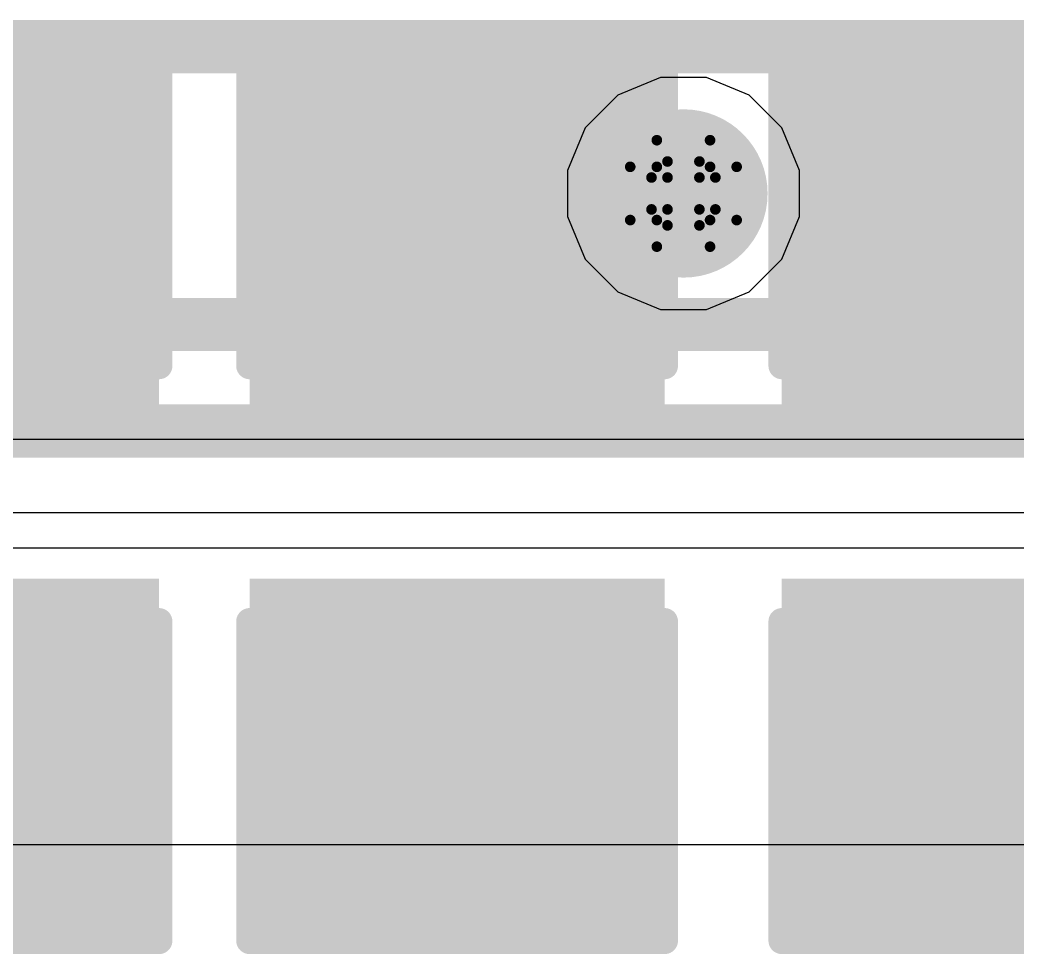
# Model space of a CAD drawing. Header units: inches. Extents: x -3 to 5259, y -3 to 5282.
# Drawn here: x 36.014 to 40.772, y 23.711 to 28.169 of the extents above; entities that cross this region are included whole.
import ezdxf

# ---------------------------------------------------------------- set-up
doc = ezdxf.new("R2010")
doc.units = ezdxf.units.IN
for name, color, linetype in [('Bottom Layer', 5, 'Continuous'), ('Bottom Solder', 6, 'Continuous'), ('Drill Drawing', 1, 'Continuous'), ('Layer 1', 16, 'Continuous'), ('Layer 2', 76, 'Continuous'), ('Top Layer', 1, 'Continuous'), ('Top Overlay', 2, 'Continuous'), ('Top Paste', 8, 'Continuous'), ('Top Solder', 216, 'Continuous'), ('Via Holes', 16, 'Continuous')]:
    doc.layers.add(name, color=color, linetype=linetype)

# ---------------------------------------------------------------- blocks, each defined once
blk = doc.blocks.new('C___1206_268')
at = {"layer": 'Top Layer'}
for points in [[(-2.032, 0.889), (-0.508, 0.889), (-0.508, -0.889), (-2.032, -0.889)], [(0.508, 0.889), (2.032, 0.889), (2.032, -0.889), (0.508, -0.889)]]:
    blk.add_hatch(color=1, dxfattribs=at).paths.add_polyline_path(points)
at = {"layer": 'Top Paste'}
for points in [[(-2.032, 0.889), (-0.508, 0.889), (-0.508, -0.889), (-2.032, -0.889)], [(0.508, 0.889), (2.032, 0.889), (2.032, -0.889), (0.508, -0.889)]]:
    blk.add_hatch(color=8, dxfattribs=at).paths.add_polyline_path(points)
at = {"layer": 'Top Solder'}
for points in [[(-2.1336, 0.9906), (-0.4064, 0.9906), (-0.4064, -0.9906), (-2.1336, -0.9906)], [(0.4064, 0.9906), (2.1336, 0.9906), (2.1336, -0.9906), (0.4064, -0.9906)]]:
    blk.add_hatch(color=216, dxfattribs=at).paths.add_polyline_path(points)
at = {"layer": 'Top Overlay'}
for points in [[(-0.6096, 0.9906, 0.127, 0.127, 0), (-2.1336, 0.9906, 0.127, 0.127, 0)], [(-2.1336, -0.9906, 0.127, 0.127, 0), (-2.1336, 0.9906, 0.127, 0.127, 0)], [(2.1336, 0.9906, 0.127, 0.127, 0), (0.6096, 0.9906, 0.127, 0.127, 0)], [(2.1336, -0.9906, 0.127, 0.127, 0), (2.1336, 0.9906, 0.127, 0.127, 0)], [(-0.6096, -0.9906, 0.127, 0.127, 0), (-2.1336, -0.9906, 0.127, 0.127, 0)], [(2.1336, -0.9906, 0.127, 0.127, 0), (0.6096, -0.9906, 0.127, 0.127, 0)]]:
    blk.add_lwpolyline(points, format="xyseb", dxfattribs=at)
for points in [[(-2.1654, 0.9906, 0.0635, 0.0635, 1), (-2.1019, 0.9906, 0.0635, 0.0635, 1)], [(-2.1654, 0.9906, 0.0635, 0.0635, 1), (-2.1019, 0.9906, 0.0635, 0.0635, 1)], [(-0.6413, 0.9906, 0.0635, 0.0635, 1), (-0.5778, 0.9906, 0.0635, 0.0635, 1)], [(0.5778, 0.9906, 0.0635, 0.0635, 1), (0.6413, 0.9906, 0.0635, 0.0635, 1)], [(2.1019, 0.9906, 0.0635, 0.0635, 1), (2.1654, 0.9906, 0.0635, 0.0635, 1)], [(2.1019, 0.9906, 0.0635, 0.0635, 1), (2.1654, 0.9906, 0.0635, 0.0635, 1)], [(-2.1654, -0.9906, 0.0635, 0.0635, 1), (-2.1019, -0.9906, 0.0635, 0.0635, 1)], [(-2.1654, -0.9906, 0.0635, 0.0635, 1), (-2.1019, -0.9906, 0.0635, 0.0635, 1)], [(-0.6413, -0.9906, 0.0635, 0.0635, 1), (-0.5778, -0.9906, 0.0635, 0.0635, 1)], [(0.5778, -0.9906, 0.0635, 0.0635, 1), (0.6413, -0.9906, 0.0635, 0.0635, 1)], [(2.1019, -0.9906, 0.0635, 0.0635, 1), (2.1654, -0.9906, 0.0635, 0.0635, 1)], [(2.1019, -0.9906, 0.0635, 0.0635, 1), (2.1654, -0.9906, 0.0635, 0.0635, 1)]]:
    blk.add_lwpolyline(points, format="xyseb", close=True, dxfattribs=at)
blk = doc.blocks.new('C___1206_269')
at = {"layer": 'Top Layer'}
for points in [[(-2.032, 0.889), (-0.508, 0.889), (-0.508, -0.889), (-2.032, -0.889)], [(0.508, 0.889), (2.032, 0.889), (2.032, -0.889), (0.508, -0.889)]]:
    blk.add_hatch(color=1, dxfattribs=at).paths.add_polyline_path(points)
at = {"layer": 'Top Paste'}
for points in [[(-2.032, 0.889), (-0.508, 0.889), (-0.508, -0.889), (-2.032, -0.889)], [(0.508, 0.889), (2.032, 0.889), (2.032, -0.889), (0.508, -0.889)]]:
    blk.add_hatch(color=8, dxfattribs=at).paths.add_polyline_path(points)
at = {"layer": 'Top Solder'}
for points in [[(-2.1336, 0.9906), (-0.4064, 0.9906), (-0.4064, -0.9906), (-2.1336, -0.9906)], [(0.4064, 0.9906), (2.1336, 0.9906), (2.1336, -0.9906), (0.4064, -0.9906)]]:
    blk.add_hatch(color=216, dxfattribs=at).paths.add_polyline_path(points)
at = {"layer": 'Top Overlay'}
for points in [[(-0.6096, 0.9906, 0.127, 0.127, 0), (-2.1336, 0.9906, 0.127, 0.127, 0)], [(-2.1336, -0.9906, 0.127, 0.127, 0), (-2.1336, 0.9906, 0.127, 0.127, 0)], [(2.1336, 0.9906, 0.127, 0.127, 0), (0.6096, 0.9906, 0.127, 0.127, 0)], [(2.1336, -0.9906, 0.127, 0.127, 0), (2.1336, 0.9906, 0.127, 0.127, 0)], [(-2.1336, -0.9906, 0.127, 0.127, 0), (-0.6096, -0.9906, 0.127, 0.127, 0)], [(2.1336, -0.9906, 0.127, 0.127, 0), (0.6096, -0.9906, 0.127, 0.127, 0)]]:
    blk.add_lwpolyline(points, format="xyseb", dxfattribs=at)
for points in [[(-2.1654, 0.9906, 0.0635, 0.0635, 1), (-2.1019, 0.9906, 0.0635, 0.0635, 1)], [(-2.1654, 0.9906, 0.0635, 0.0635, 1), (-2.1019, 0.9906, 0.0635, 0.0635, 1)], [(-0.6413, 0.9906, 0.0635, 0.0635, 1), (-0.5778, 0.9906, 0.0635, 0.0635, 1)], [(0.5778, 0.9906, 0.0635, 0.0635, 1), (0.6413, 0.9906, 0.0635, 0.0635, 1)], [(2.1019, 0.9906, 0.0635, 0.0635, 1), (2.1654, 0.9906, 0.0635, 0.0635, 1)], [(2.1019, 0.9906, 0.0635, 0.0635, 1), (2.1654, 0.9906, 0.0635, 0.0635, 1)], [(-2.1654, -0.9906, 0.0635, 0.0635, 1), (-2.1019, -0.9906, 0.0635, 0.0635, 1)], [(-2.1654, -0.9906, 0.0635, 0.0635, 1), (-2.1019, -0.9906, 0.0635, 0.0635, 1)], [(-0.6413, -0.9906, 0.0635, 0.0635, 1), (-0.5778, -0.9906, 0.0635, 0.0635, 1)], [(0.5778, -0.9906, 0.0635, 0.0635, 1), (0.6413, -0.9906, 0.0635, 0.0635, 1)], [(2.1019, -0.9906, 0.0635, 0.0635, 1), (2.1654, -0.9906, 0.0635, 0.0635, 1)], [(2.1019, -0.9906, 0.0635, 0.0635, 1), (2.1654, -0.9906, 0.0635, 0.0635, 1)]]:
    blk.add_lwpolyline(points, format="xyseb", close=True, dxfattribs=at)
blk = doc.blocks.new('C___1206_270')
at = {"layer": 'Top Layer'}
for points in [[(-2.032, 0.889), (-0.508, 0.889), (-0.508, -0.889), (-2.032, -0.889)], [(0.508, 0.889), (2.032, 0.889), (2.032, -0.889), (0.508, -0.889)]]:
    blk.add_hatch(color=1, dxfattribs=at).paths.add_polyline_path(points)
at = {"layer": 'Top Paste'}
for points in [[(-2.032, 0.889), (-0.508, 0.889), (-0.508, -0.889), (-2.032, -0.889)], [(0.508, 0.889), (2.032, 0.889), (2.032, -0.889), (0.508, -0.889)]]:
    blk.add_hatch(color=8, dxfattribs=at).paths.add_polyline_path(points)
at = {"layer": 'Top Solder'}
for points in [[(-2.1336, 0.9906), (-0.4064, 0.9906), (-0.4064, -0.9906), (-2.1336, -0.9906)], [(0.4064, 0.9906), (2.1336, 0.9906), (2.1336, -0.9906), (0.4064, -0.9906)]]:
    blk.add_hatch(color=216, dxfattribs=at).paths.add_polyline_path(points)
at = {"layer": 'Top Overlay'}
for points in [[(-0.6096, 0.9906, 0.127, 0.127, 0), (-2.1336, 0.9906, 0.127, 0.127, 0)], [(-2.1336, -0.9906, 0.127, 0.127, 0), (-2.1336, 0.9906, 0.127, 0.127, 0)], [(2.1336, 0.9906, 0.127, 0.127, 0), (0.6096, 0.9906, 0.127, 0.127, 0)], [(2.1336, -0.9906, 0.127, 0.127, 0), (2.1336, 0.9906, 0.127, 0.127, 0)], [(-0.6096, -0.9906, 0.127, 0.127, 0), (-2.1336, -0.9906, 0.127, 0.127, 0)], [(2.1336, -0.9906, 0.127, 0.127, 0), (0.6096, -0.9906, 0.127, 0.127, 0)]]:
    blk.add_lwpolyline(points, format="xyseb", dxfattribs=at)
for points in [[(-2.1654, 0.9906, 0.0635, 0.0635, 1), (-2.1019, 0.9906, 0.0635, 0.0635, 1)], [(-2.1654, 0.9906, 0.0635, 0.0635, 1), (-2.1019, 0.9906, 0.0635, 0.0635, 1)], [(-0.6414, 0.9906, 0.0635, 0.0635, 1), (-0.5779, 0.9906, 0.0635, 0.0635, 1)], [(0.5779, 0.9906, 0.0635, 0.0635, 1), (0.6414, 0.9906, 0.0635, 0.0635, 1)], [(2.1019, 0.9906, 0.0635, 0.0635, 1), (2.1654, 0.9906, 0.0635, 0.0635, 1)], [(2.1019, 0.9906, 0.0635, 0.0635, 1), (2.1654, 0.9906, 0.0635, 0.0635, 1)], [(-2.1654, -0.9906, 0.0635, 0.0635, 1), (-2.1019, -0.9906, 0.0635, 0.0635, 1)], [(-2.1654, -0.9906, 0.0635, 0.0635, 1), (-2.1019, -0.9906, 0.0635, 0.0635, 1)], [(-0.6413, -0.9906, 0.0635, 0.0635, 1), (-0.5778, -0.9906, 0.0635, 0.0635, 1)], [(0.5778, -0.9906, 0.0635, 0.0635, 1), (0.6413, -0.9906, 0.0635, 0.0635, 1)], [(2.1019, -0.9906, 0.0635, 0.0635, 1), (2.1654, -0.9906, 0.0635, 0.0635, 1)], [(2.1019, -0.9906, 0.0635, 0.0635, 1), (2.1654, -0.9906, 0.0635, 0.0635, 1)]]:
    blk.add_lwpolyline(points, format="xyseb", close=True, dxfattribs=at)

msp = doc.modelspace()

# ---------------------------------------------------------------- hatches: boundary and pattern name
at = {"layer": 'Bottom Layer'}
h = msp.add_hatch(color=5, dxfattribs=at)
edge = h.paths.add_edge_path()
edge.add_arc((39.1802, 27.3406), 0.3, 0, 360)
at = {"layer": 'Bottom Solder'}
h = msp.add_hatch(color=6, dxfattribs=at)
edge = h.paths.add_edge_path()
edge.add_arc((39.1802, 27.3406), 0.4016, 0, 360)
at = {"layer": 'Layer 1'}
h = msp.add_hatch(color=16, dxfattribs=at)
edge = h.paths.add_edge_path()
edge.add_arc((39.1802, 27.3406), 0.3, 0, 360)
at = {"layer": 'Layer 2'}
h = msp.add_hatch(color=76, dxfattribs=at)
edge = h.paths.add_edge_path()
edge.add_arc((39.1802, 27.3406), 0.3, 0, 360)
at = {"layer": 'Top Layer'}
h = msp.add_hatch(color=1, dxfattribs=at)
edge = h.paths.add_edge_path()
edge.add_arc((39.1802, 27.3406), 0.3, 0, 360)
at = {"layer": 'Top Solder'}
h = msp.add_hatch(color=216, dxfattribs=at)
edge = h.paths.add_edge_path()
edge.add_arc((39.1802, 27.3406), 0.4016, 0, 360)
at = {"layer": 'Via Holes'}
h = msp.add_hatch(color=7, dxfattribs=at)
edge = h.paths.add_edge_path()
edge.add_arc((39.1802, 27.3406), 0.15, 0, 360)

# ---------------------------------------------------------------- linework, layer by layer
at = {"layer": 'Bottom Layer'}
for p, q in [((39.07, 27.8946), (38.8664, 27.8102)), ((39.2904, 27.8946), (39.07, 27.8946)), ((39.494, 27.8102), (39.2904, 27.8946)), ((38.8664, 27.8102), (38.7105, 27.6544)), ((39.6498, 27.6544), (39.494, 27.8102)), ((38.7105, 27.6544), (38.6262, 27.4508)), ((39.7342, 27.4508), (39.6498, 27.6544)), ((38.6262, 27.4508), (38.6262, 27.2304)), ((39.7342, 27.2304), (39.7342, 27.4508)), ((38.6262, 27.2304), (38.7105, 27.0267)), ((39.6498, 27.0267), (39.7342, 27.2304)), ((38.7105, 27.0267), (38.8664, 26.8709)), ((39.494, 26.8709), (39.6498, 27.0267)), ((38.8664, 26.8709), (39.07, 26.7866)), ((39.2904, 26.7866), (39.494, 26.8709)), ((39.07, 26.7866), (39.2904, 26.7866))]:
    msp.add_line(p, q, dxfattribs=at)
at = {"layer": 'Drill Drawing'}
for points in [[(39.0532, 27.4676, 0.0508, 0.0508, 0), (39.0532, 27.5946, 0.0508, 0.0508, 0)], [(39.0532, 27.5946, 0.0508, 0.0508, 0), (39.3072, 27.5946, 0.0508, 0.0508, 0)], [(39.3072, 27.4676, 0.0508, 0.0508, 0), (39.3072, 27.5946, 0.0508, 0.0508, 0)], [(39.104, 27.4168, 0.0508, 0.0508, 0), (39.104, 27.493, 0.0508, 0.0508, 0)], [(39.104, 27.493, 0.0508, 0.0508, 0), (39.2564, 27.493, 0.0508, 0.0508, 0)], [(39.2564, 27.4168, 0.0508, 0.0508, 0), (39.2564, 27.493, 0.0508, 0.0508, 0)], [(38.9262, 27.2136, 0.0508, 0.0508, 0), (38.9262, 27.4676, 0.0508, 0.0508, 0)], [(38.9262, 27.4676, 0.0508, 0.0508, 0), (39.0532, 27.4676, 0.0508, 0.0508, 0)], [(39.3072, 27.4676, 0.0508, 0.0508, 0), (39.4342, 27.4676, 0.0508, 0.0508, 0)], [(39.4342, 27.2136, 0.0508, 0.0508, 0), (39.4342, 27.4676, 0.0508, 0.0508, 0)], [(39.0278, 27.2644, 0.0508, 0.0508, 0), (39.0278, 27.4168, 0.0508, 0.0508, 0)], [(39.0278, 27.4168, 0.0508, 0.0508, 0), (39.104, 27.4168, 0.0508, 0.0508, 0)], [(39.2564, 27.4168, 0.0508, 0.0508, 0), (39.3326, 27.4168, 0.0508, 0.0508, 0)], [(39.3326, 27.2644, 0.0508, 0.0508, 0), (39.3326, 27.4168, 0.0508, 0.0508, 0)], [(39.0278, 27.2644, 0.0508, 0.0508, 0), (39.104, 27.2644, 0.0508, 0.0508, 0)], [(39.104, 27.1882, 0.0508, 0.0508, 0), (39.104, 27.2644, 0.0508, 0.0508, 0)], [(39.2564, 27.2644, 0.0508, 0.0508, 0), (39.3326, 27.2644, 0.0508, 0.0508, 0)], [(39.2564, 27.1882, 0.0508, 0.0508, 0), (39.2564, 27.2644, 0.0508, 0.0508, 0)], [(38.9262, 27.2136, 0.0508, 0.0508, 0), (39.0532, 27.2136, 0.0508, 0.0508, 0)], [(39.0532, 27.0866, 0.0508, 0.0508, 0), (39.0532, 27.2136, 0.0508, 0.0508, 0)], [(39.3072, 27.2136, 0.0508, 0.0508, 0), (39.4342, 27.2136, 0.0508, 0.0508, 0)], [(39.3072, 27.0866, 0.0508, 0.0508, 0), (39.3072, 27.2136, 0.0508, 0.0508, 0)], [(39.104, 27.1882, 0.0508, 0.0508, 0), (39.2564, 27.1882, 0.0508, 0.0508, 0)], [(39.0532, 27.0866, 0.0508, 0.0508, 0), (39.3072, 27.0866, 0.0508, 0.0508, 0)]]:
    msp.add_lwpolyline(points, format="xyseb", dxfattribs=at)
for points in [[(39.0405, 27.5946, 0.0254, 0.0254, 1), (39.0659, 27.5946, 0.0254, 0.0254, 1)], [(39.0405, 27.5946, 0.0254, 0.0254, 1), (39.0659, 27.5946, 0.0254, 0.0254, 1)], [(39.2945, 27.5946, 0.0254, 0.0254, 1), (39.3199, 27.5946, 0.0254, 0.0254, 1)], [(39.2945, 27.5946, 0.0254, 0.0254, 1), (39.3199, 27.5946, 0.0254, 0.0254, 1)], [(39.0913, 27.493, 0.0254, 0.0254, 1), (39.1167, 27.493, 0.0254, 0.0254, 1)], [(39.0913, 27.493, 0.0254, 0.0254, 1), (39.1167, 27.493, 0.0254, 0.0254, 1)], [(39.2437, 27.493, 0.0254, 0.0254, 1), (39.2691, 27.493, 0.0254, 0.0254, 1)], [(39.2437, 27.493, 0.0254, 0.0254, 1), (39.2691, 27.493, 0.0254, 0.0254, 1)], [(38.9135, 27.4676, 0.0254, 0.0254, 1), (38.9389, 27.4676, 0.0254, 0.0254, 1)], [(38.9135, 27.4676, 0.0254, 0.0254, 1), (38.9389, 27.4676, 0.0254, 0.0254, 1)], [(39.0405, 27.4676, 0.0254, 0.0254, 1), (39.0659, 27.4676, 0.0254, 0.0254, 1)], [(39.0405, 27.4676, 0.0254, 0.0254, 1), (39.0659, 27.4676, 0.0254, 0.0254, 1)], [(39.2945, 27.4676, 0.0254, 0.0254, 1), (39.3199, 27.4676, 0.0254, 0.0254, 1)], [(39.2945, 27.4676, 0.0254, 0.0254, 1), (39.3199, 27.4676, 0.0254, 0.0254, 1)], [(39.4215, 27.4676, 0.0254, 0.0254, 1), (39.4469, 27.4676, 0.0254, 0.0254, 1)], [(39.4215, 27.4676, 0.0254, 0.0254, 1), (39.4469, 27.4676, 0.0254, 0.0254, 1)], [(39.0151, 27.4168, 0.0254, 0.0254, 1), (39.0405, 27.4168, 0.0254, 0.0254, 1)], [(39.0151, 27.4168, 0.0254, 0.0254, 1), (39.0405, 27.4168, 0.0254, 0.0254, 1)], [(39.0913, 27.4168, 0.0254, 0.0254, 1), (39.1167, 27.4168, 0.0254, 0.0254, 1)], [(39.0913, 27.4168, 0.0254, 0.0254, 1), (39.1167, 27.4168, 0.0254, 0.0254, 1)], [(39.2437, 27.4168, 0.0254, 0.0254, 1), (39.2691, 27.4168, 0.0254, 0.0254, 1)], [(39.2437, 27.4168, 0.0254, 0.0254, 1), (39.2691, 27.4168, 0.0254, 0.0254, 1)], [(39.3199, 27.4168, 0.0254, 0.0254, 1), (39.3453, 27.4168, 0.0254, 0.0254, 1)], [(39.3199, 27.4168, 0.0254, 0.0254, 1), (39.3453, 27.4168, 0.0254, 0.0254, 1)], [(39.0151, 27.2644, 0.0254, 0.0254, 1), (39.0405, 27.2644, 0.0254, 0.0254, 1)], [(39.0151, 27.2644, 0.0254, 0.0254, 1), (39.0405, 27.2644, 0.0254, 0.0254, 1)], [(39.0913, 27.2644, 0.0254, 0.0254, 1), (39.1167, 27.2644, 0.0254, 0.0254, 1)], [(39.0913, 27.2644, 0.0254, 0.0254, 1), (39.1167, 27.2644, 0.0254, 0.0254, 1)], [(39.2437, 27.2644, 0.0254, 0.0254, 1), (39.2691, 27.2644, 0.0254, 0.0254, 1)], [(39.2437, 27.2644, 0.0254, 0.0254, 1), (39.2691, 27.2644, 0.0254, 0.0254, 1)], [(39.3199, 27.2644, 0.0254, 0.0254, 1), (39.3453, 27.2644, 0.0254, 0.0254, 1)], [(39.3199, 27.2644, 0.0254, 0.0254, 1), (39.3453, 27.2644, 0.0254, 0.0254, 1)], [(38.9135, 27.2136, 0.0254, 0.0254, 1), (38.9389, 27.2136, 0.0254, 0.0254, 1)], [(38.9135, 27.2136, 0.0254, 0.0254, 1), (38.9389, 27.2136, 0.0254, 0.0254, 1)], [(39.0405, 27.2136, 0.0254, 0.0254, 1), (39.0659, 27.2136, 0.0254, 0.0254, 1)], [(39.0405, 27.2136, 0.0254, 0.0254, 1), (39.0659, 27.2136, 0.0254, 0.0254, 1)], [(39.2945, 27.2136, 0.0254, 0.0254, 1), (39.3199, 27.2136, 0.0254, 0.0254, 1)], [(39.2945, 27.2136, 0.0254, 0.0254, 1), (39.3199, 27.2136, 0.0254, 0.0254, 1)], [(39.4215, 27.2136, 0.0254, 0.0254, 1), (39.4469, 27.2136, 0.0254, 0.0254, 1)], [(39.4215, 27.2136, 0.0254, 0.0254, 1), (39.4469, 27.2136, 0.0254, 0.0254, 1)], [(39.0913, 27.1882, 0.0254, 0.0254, 1), (39.1167, 27.1882, 0.0254, 0.0254, 1)], [(39.0913, 27.1882, 0.0254, 0.0254, 1), (39.1167, 27.1882, 0.0254, 0.0254, 1)], [(39.2437, 27.1882, 0.0254, 0.0254, 1), (39.2691, 27.1882, 0.0254, 0.0254, 1)], [(39.2437, 27.1882, 0.0254, 0.0254, 1), (39.2691, 27.1882, 0.0254, 0.0254, 1)], [(39.0405, 27.0866, 0.0254, 0.0254, 1), (39.0659, 27.0866, 0.0254, 0.0254, 1)], [(39.0405, 27.0866, 0.0254, 0.0254, 1), (39.0659, 27.0866, 0.0254, 0.0254, 1)], [(39.2945, 27.0866, 0.0254, 0.0254, 1), (39.3199, 27.0866, 0.0254, 0.0254, 1)], [(39.2945, 27.0866, 0.0254, 0.0254, 1), (39.3199, 27.0866, 0.0254, 0.0254, 1)]]:
    msp.add_lwpolyline(points, format="xyseb", close=True, dxfattribs=at)
at = {"layer": 'Layer 2'}
for p, q in [((11.4473, 25.8186), (62.69, 25.8186)), ((47.0662, 24.2316), (31.6592, 24.2316))]:
    msp.add_line(p, q, dxfattribs=at)
for points in [[(13.3604, 28.0416, 0.254, 0.254, 0), (63.5815, 28.0416, 0.254, 0.254, 0)], [(7.1685, 26.7151, 0.254, 0.254, 0), (63.289, 26.7151, 0.254, 0.254, 0)], [(6.8944, 26.2071, 0.254, 0.254, 0), (62.8509, 26.2071, 0.254, 0.254, 0)]]:
    msp.add_lwpolyline(points, format="xyseb", dxfattribs=at)
at = {"layer": 'Top Layer'}
for p, q in [((42.0672, 26.1672), (31.679, 26.1672)), ((31.679, 25.6492), (42.0672, 25.6492))]:
    msp.add_line(p, q, dxfattribs=at)

# ---------------------------------------------------------------- block references
at = {"rotation": 270}
for name, p in [('C___1206_270', (35.687, 25.908)), ('C___1206_269', (38.1, 25.908)), ('C___1206_268', (40.64, 25.908))]:
    msp.add_blockref(name, p, dxfattribs=at)

doc.saveas('drawing.dxf')
